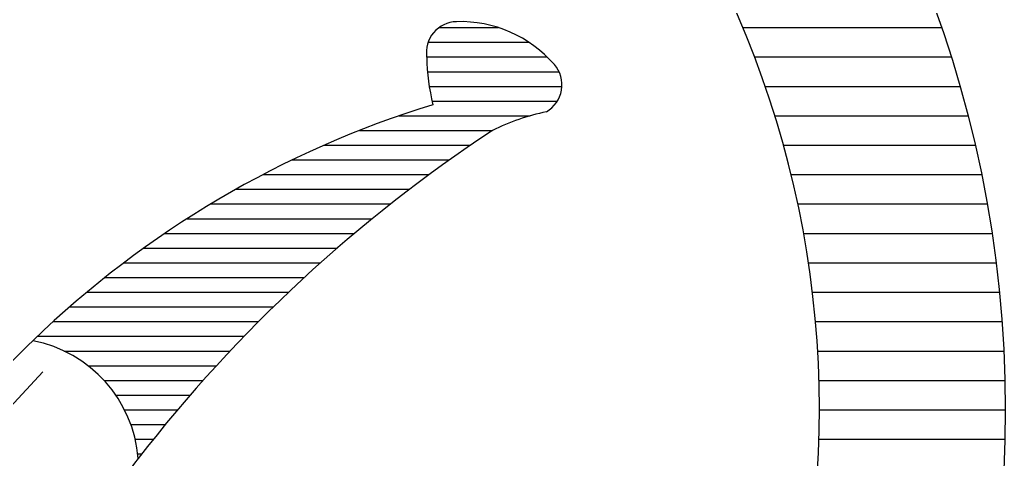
# Model space of a CAD drawing. Header units: millimetres. Extents: x -3 to 2253, y -3 to 1300.
# Drawn here: x 1505.812 to 1510, y 904.79 to 906.658 of the extents above; entities that cross this region are included whole.
import ezdxf

# ---------------------------------------------------------------- set-up
doc = ezdxf.new("R2010")
doc.units = ezdxf.units.MM
doc.layers.add('ROOD', color=1, linetype='Continuous')
doc.layers.add('VEILIG', color=7, linetype='Continuous')

# ---------------------------------------------------------------- blocks, each defined once
blk = doc.blocks.new('*X631')
at = {"color": 0}
for p, q in [((102.8843, 105.625), (103.7286, 105.625)), ((102.9343, 105.5), (103.7697, 105.5)), ((102.9797, 105.375), (103.8072, 105.375)), ((103.0207, 105.25), (103.8412, 105.25)), ((103.0575, 105.125), (103.8718, 105.125)), ((103.0901, 105), (103.899, 105)), ((103.1186, 104.875), (103.9228, 104.875)), ((103.1432, 104.75), (103.9434, 104.75)), ((103.1639, 104.625), (103.9608, 104.625)), ((103.1807, 104.5), (103.9749, 104.5)), ((103.1938, 104.375), (103.9859, 104.375)), ((103.2031, 104.25), (103.9937, 104.25)), ((103.2087, 104.125), (103.9984, 104.125)), ((103.2105, 104), (104, 104)), ((103.2087, 103.875), (103.9984, 103.875))]:
    blk.add_line(p, q, dxfattribs=at)
blk = doc.blocks.new('*X627')
at = {"color": 0}
for p, q in [((101.5946, 105.625), (101.8453, 105.625)), ((101.5478, 105.5625), (101.9759, 105.5625)), ((101.5416, 105.5), (102.0536, 105.5)), ((101.5448, 105.4375), (102.1039, 105.4375)), ((101.5524, 105.375), (102.1163, 105.375)), ((101.5644, 105.3125), (102.097, 105.3125)), ((101.424, 105.25), (101.9816, 105.25)), ((101.2556, 105.1875), (101.821, 105.1875)), ((101.106, 105.125), (101.728, 105.125)), ((100.9706, 105.0625), (101.6385, 105.0625)), ((100.8464, 105), (101.5522, 105)), ((100.7315, 104.9375), (101.4689, 104.9375)), ((100.6244, 104.875), (101.3883, 104.875)), ((100.524, 104.8125), (101.3104, 104.8125)), ((100.4294, 104.75), (101.235, 104.75)), ((100.34, 104.6875), (101.1619, 104.6875)), ((100.2553, 104.625), (101.0909, 104.625)), ((100.1747, 104.5625), (101.0221, 104.5625)), ((100.098, 104.5), (100.9553, 104.5)), ((100.0247, 104.4375), (100.8905, 104.4375)), ((99.9547, 104.375), (100.8274, 104.375)), ((99.8878, 104.3125), (100.7661, 104.3125)), ((100.0012, 104.25), (100.7064, 104.25)), ((100.1028, 104.1875), (100.6484, 104.1875)), ((100.1709, 104.125), (100.5919, 104.125)), ((100.2207, 104.0625), (100.537, 104.0625)), ((100.2577, 104), (100.4834, 104)), ((100.2847, 103.9375), (100.4313, 103.9375)), ((100.3032, 103.875), (100.3805, 103.875)), ((100.314, 103.8125), (100.3311, 103.8125))]:
    blk.add_line(p, q, dxfattribs=at)
blk = doc.blocks.new('PIC-26')
at = {"layer": 'VEILIG'}
blk.add_line((0.6637, -0.1054), (0.9102, 0.1613), dxfattribs=at)
blk.add_circle((0, 0), 5, dxfattribs=at)
for centre, radius, start, end in [((0, 0), 4.2105, 320.3794, 129.6206), ((0, 0), 4.2105, 140.3794, 309.6206), ((2.6718, 1.5185), 0.1316, 91.6909, 188.1423), ((2.6836, 1.1196), 0.5307, 40.9827, 91.6909), ((3.456, 1.5159), 0.9145, 181.008, 193.8416), ((2.9849, 1.3813), 0.1316, 299.7448, 40.9827), ((3.8167, -2.7597), 4.2447, 107.1088, 134.0003), ((3.247, 0.3296), 0.9579, 101.8607, 116.3854), ((6.2731, -4.0479), 6.2711, 123.39626, 142.23117), ((3.8167, -2.7597), 4.2447, 134.0003, 139.7664), ((0.7632, -0.2508), 0.5544, 4.5268, 79.0908), ((6.2731, -4.0479), 6.2711, 142.23117, 145.83394)]:
    blk.add_arc(centre, radius, start, end, dxfattribs=at)
at = {"layer": 'ROOD'}
blk.add_blockref('*X631', (-99, -104), dxfattribs=at)
at = {"layer": 'VEILIG'}
blk.add_blockref('*X627', (-99, -104), dxfattribs=at)

msp = doc.modelspace()

# ---------------------------------------------------------------- block references
msp.add_blockref('PIC-26', (1505, 905))

doc.saveas('drawing.dxf')
